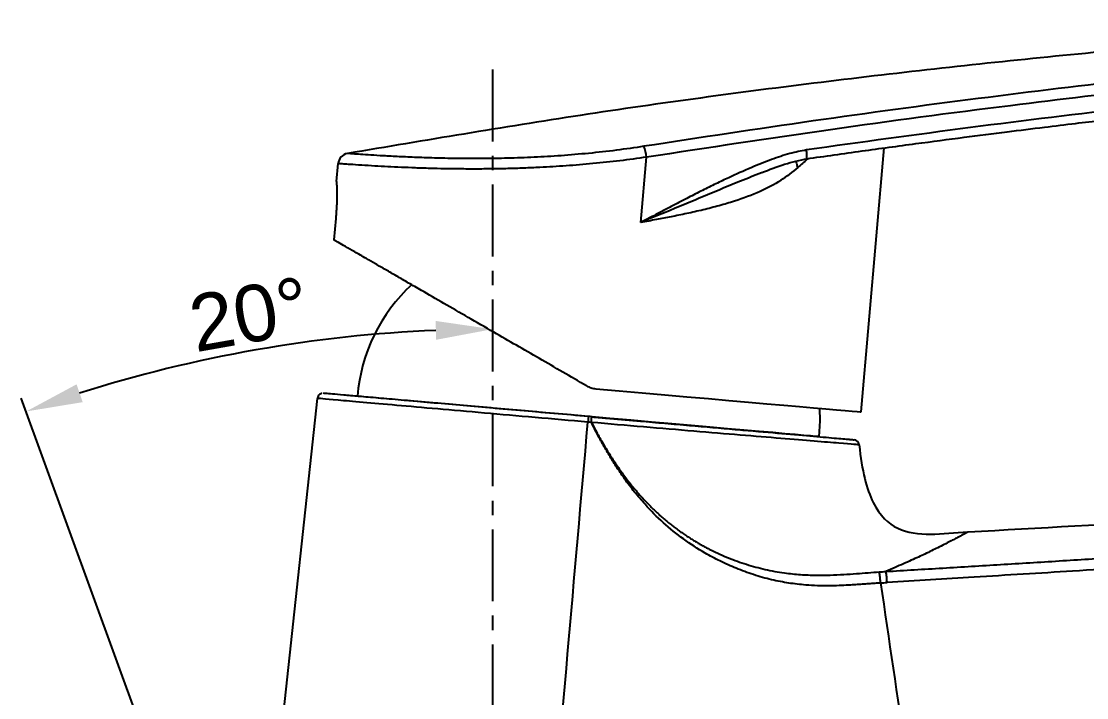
# Model space of a CAD drawing. Header units: millimetres. Extents: x 580 to 1174, y -1119 to -699.
# Drawn here: x 693.8 to 788, y -907.6 to -847.8 of the extents above; entities that cross this region are included whole.
import ezdxf

# ---------------------------------------------------------------- set-up
doc = ezdxf.new("R2010")
doc.units = ezdxf.units.MM
doc.header["$LTSCALE"] = 0.1
doc.linetypes.add('CENTERX2', pattern=[101.6, 63.5, -12.7, 12.7, -12.7])
doc.layers.get('0').update_dxf_attribs({"lineweight": 13})
doc.layers.add('CENTER', color=1, linetype='CENTERX2')
doc.layers.add('DIM', color=3, linetype='Continuous', lineweight=9)
doc.styles.get("Standard").update_dxf_attribs({"font": 'arial.ttf'})
doc.dimstyles.new('ISO-25', dxfattribs={"dimtxt": 2.5, "dimasz": 2.5, "dimexe": 1.25, "dimexo": 0.625, "dimtad": 1, "dimtxsty": 'Standard', "dimcen": 2.5, "dimadec": 0, "dimazin": 0, "dimtfac": 1, "dimtmove": 0, "dimatfit": 3, "dimfxl": 0, "dimarcsym": 0})

# ---------------------------------------------------------------- blocks, each defined once
blk = doc.blocks.new('*D65')
at = {"layer": 'Defpoints', "color": 0}
for p in [(735.48, -852.077), (721.483, -875.839), (709.387, -923.902), (719.529, -951.766), (735.48, -986.045)]:
    blk.add_point(p, dxfattribs=at)
at = {"layer": 'DIM', "color": 3, "linetype": 'ByBlock', "lineweight": -2}
blk.add_line((709.173, -923.315), (693.816, -881.12), dxfattribs=at)
blk.add_arc((735.48, -995.592), 120.568, 92.37624, 107.62376, dxfattribs=at)
at = {"layer": 'DIM', "color": 3}
for points in [[(730.464, -874.294), (730.498, -875.96), (735.48, -875.023)], [(699.245, -881.471), (698.707, -879.893), (694.243, -882.294)]]:
    blk.add_solid(points, dxfattribs=at)
at = {"layer": 'DIM', "color": 3, "insert": (713.992, -873.725), "char_height": 5, "attachment_point": 5, "rotation": 10}
blk.add_mtext('20°', dxfattribs=at)
blk = doc.blocks.new('*D70')
at = {"layer": 'Defpoints', "color": 0}
for p in [(819.961, -853.48), (899.792, -853.48), (759.369, -972.504)]:
    blk.add_point(p, dxfattribs=at)
at = {"layer": 'DIM', "color": 3, "linetype": 'ByBlock', "lineweight": -2}
for p, q in [((820.586, -853.48), (901.042, -853.48)), ((899.792, -967.504), (899.792, -858.48)), ((759.994, -972.504), (901.042, -972.504))]:
    blk.add_line(p, q, dxfattribs=at)
at = {"layer": 'DIM', "color": 3}
for points in [[(898.959, -858.48), (900.626, -858.48), (899.792, -853.48)], [(898.959, -967.504), (900.626, -967.504), (899.792, -972.504)]]:
    blk.add_solid(points, dxfattribs=at)
at = {"layer": 'DIM', "color": 3, "insert": (896.615, -912.992), "char_height": 5, "attachment_point": 5, "rotation": 90}
blk.add_mtext('119', dxfattribs=at)

msp = doc.modelspace()

# ---------------------------------------------------------------- linework, layer by layer
at = {"color": 7, "linetype": 'Continuous', "lineweight": 25}
for p, q in [((768.097, -882.34), (770.138, -859.005)), ((768.097, -882.34), (770.138, -859.005)), ((748.615, -865.587), (749.12, -859.822)), ((748.615, -865.587), (749.12, -859.822)), ((721.696, -861.969), (721.834, -860.39)), ((721.696, -861.969), (721.834, -860.39)), ((721.633, -865.226), (721.466, -867.13)), ((721.633, -865.226), (721.466, -867.13)), ((714.828, -929.347), (720.009, -881.135)), ((714.828, -929.347), (720.009, -881.135))]:
    msp.add_line(p, q, dxfattribs=at)
at = {"color": 7, "linetype": 'Continuous', "lineweight": 25, "flags": 128}
for points in [[(764.392, -884.526), (764.305, -884.518), (764.044, -884.495), (763.612, -884.458), (763.013, -884.405), (762.251, -884.339), (761.333, -884.258), (760.267, -884.165), (759.062, -884.06), (757.728, -883.943), (756.277, -883.816), (754.721, -883.68), (753.073, -883.536), (751.347, -883.385), (749.559, -883.228), (747.723, -883.067), (745.854, -882.904), (743.97, -882.739), (742.086, -882.574), (740.218, -882.411), (738.381, -882.25), (736.593, -882.094), (734.867, -881.943), (733.219, -881.799), (731.663, -881.662), (730.212, -881.535), (728.878, -881.419), (727.673, -881.313), (726.607, -881.22), (725.689, -881.14), (724.927, -881.073), (724.328, -881.021), (723.896, -880.983), (723.635, -880.96), (723.548, -880.952)], [(764.392, -884.526), (764.305, -884.518), (764.044, -884.495), (763.612, -884.458), (763.013, -884.405), (762.251, -884.339), (761.333, -884.258), (760.267, -884.165), (759.062, -884.06), (757.728, -883.943), (756.277, -883.816), (754.721, -883.68), (753.073, -883.536), (751.347, -883.385), (749.559, -883.228), (747.723, -883.067), (745.854, -882.904), (743.97, -882.739), (742.086, -882.574), (740.218, -882.411), (738.381, -882.25), (736.593, -882.094), (734.867, -881.943), (733.219, -881.799), (731.663, -881.662), (730.212, -881.535), (728.878, -881.419), (727.673, -881.313), (726.607, -881.22), (725.689, -881.14), (724.927, -881.073), (724.328, -881.021), (723.896, -880.983), (723.635, -880.96), (723.548, -880.952)], [(744.63, -880.287), (746.687, -880.467), (748.726, -880.646), (750.731, -880.821), (752.687, -880.992), (754.58, -881.158), (756.396, -881.317), (758.122, -881.468), (759.743, -881.61), (761.249, -881.741), (762.629, -881.862), (763.871, -881.971), (764.967, -882.067), (765.908, -882.149), (766.688, -882.217), (767.301, -882.271), (767.742, -882.309), (768.008, -882.333), (768.097, -882.34)], [(744.63, -880.287), (746.687, -880.467), (748.726, -880.646), (750.731, -880.821), (752.687, -880.992), (754.58, -881.158), (756.396, -881.317), (758.122, -881.468), (759.743, -881.61), (761.249, -881.741), (762.629, -881.862), (763.871, -881.971), (764.967, -882.067), (765.908, -882.149), (766.688, -882.217), (767.301, -882.271), (767.742, -882.309), (768.008, -882.333), (768.097, -882.34)], [(764.392, -884.526), (764.462, -883.119), (764.424, -882.019)], [(764.392, -884.526), (764.462, -883.119), (764.424, -882.019)]]:
    msp.add_lwpolyline(points, dxfattribs=at)
at = {"color": 7, "linetype": 'Continuous', "lineweight": 25}
for centre, radius, start, end in [((745.479, -860.224), 3.663, 6.30696, 21.82551), ((745.479, -860.224), 3.663, 6.30696, 21.82551), ((722.83, -860.477), 1, 99.99789, 174.99997), ((722.83, -860.477), 1, 99.99789, 174.99997), ((738.502, -882.122), 15, 132.47986, 175.52754), ((738.502, -882.122), 15, 132.47986, 175.52754), ((767.42, -885.293), 0.5, 5.85335, 84.99993), ((767.42, -885.293), 0.5, 5.85335, 84.99993)]:
    msp.add_arc(centre, radius, start, end, dxfattribs=at)
for points, knots in [([(828.203, -847.815), (821.255, -848.183), (807.149, -848.93), (785.929, -850.754), (764.551, -853.121), (743.445, -855.982), (729.517, -858.34), (722.658, -859.5)], [0, 0, 0, 0, 0.1963992, 0.3987993, 0.6011995, 0.8035996, 1, 1, 1, 1]), ([(828.203, -847.815), (821.255, -848.183), (807.149, -848.93), (785.929, -850.754), (764.551, -853.121), (743.445, -855.982), (729.517, -858.34), (722.658, -859.5)], [0, 0, 0, 0, 0.1963992, 0.3987993, 0.6011995, 0.8035996, 1, 1, 1, 1]), ([(819.77, -850.254), (815.311, -850.646), (806.251, -851.442), (792.472, -852.917), (778.289, -854.632), (763.707, -856.596), (753.869, -858.1), (748.879, -858.862)], [0, 0, 0, 0, 0.188046, 0.382069, 0.582068, 0.788045, 1, 1, 1, 1]), ([(819.77, -850.254), (815.311, -850.646), (806.251, -851.442), (792.472, -852.917), (778.289, -854.632), (763.707, -856.596), (753.869, -858.1), (748.879, -858.862)], [0, 0, 0, 0, 0.188046, 0.382069, 0.582068, 0.788045, 1, 1, 1, 1]), ([(819.942, -851.224), (815.749, -851.59), (807.254, -852.331), (794.372, -853.691), (780.379, -855.351), (765.252, -857.359), (754.543, -858.994), (749.12, -859.822)], [0, 0, 0, 0, 0.176989, 0.35852, 0.54461, 0.769401, 1, 1, 1, 1]), ([(819.942, -851.224), (815.749, -851.59), (807.254, -852.331), (794.372, -853.691), (780.379, -855.351), (765.252, -857.359), (754.543, -858.994), (749.12, -859.822)], [0, 0, 0, 0, 0.176989, 0.35852, 0.54461, 0.769401, 1, 1, 1, 1]), ([(819.562, -852.729), (815.024, -853.131), (805.857, -853.945), (791.925, -855.453), (777.689, -857.172), (768.09, -858.508), (763.254, -859.181)], [0, 0, 0, 0, 0.241129, 0.487107, 0.741621, 1, 1, 1, 1]), ([(819.562, -852.729), (815.024, -853.131), (805.857, -853.945), (791.925, -855.453), (777.689, -857.172), (768.09, -858.508), (763.254, -859.181)], [0, 0, 0, 0, 0.241129, 0.487107, 0.741621, 1, 1, 1, 1]), ([(763.263, -859.964), (764.9, -859.732), (768.123, -859.274), (772.774, -858.643), (777.049, -858.08), (780.837, -857.597), (784.121, -857.19), (786.923, -856.851), (789.364, -856.562), (791.592, -856.304), (794.55, -855.967), (798.239, -855.561), (801.598, -855.207), (803.912, -854.97), (805.321, -854.827), (807.016, -854.659), (809.285, -854.438), (812.206, -854.162), (815.744, -853.84), (818.243, -853.627), (819.525, -853.517)], [0, 0, 0, 0, 0.087567, 0.172419, 0.248552, 0.315967, 0.374665, 0.423828, 0.465494, 0.504831, 0.54265, 0.623179, 0.701409, 0.721598, 0.746381, 0.776446, 0.811793, 0.867138, 0.931874, 1, 1, 1, 1]), ([(763.263, -859.964), (764.9, -859.732), (768.123, -859.274), (772.774, -858.643), (777.049, -858.08), (780.837, -857.597), (784.121, -857.19), (786.923, -856.851), (789.364, -856.562), (791.592, -856.304), (794.55, -855.967), (798.239, -855.561), (801.598, -855.207), (803.912, -854.97), (805.321, -854.827), (807.016, -854.659), (809.285, -854.438), (812.206, -854.162), (815.744, -853.84), (818.243, -853.627), (819.525, -853.517)], [0, 0, 0, 0, 0.087567, 0.172419, 0.248552, 0.315967, 0.374665, 0.423828, 0.465494, 0.504831, 0.54265, 0.623179, 0.701409, 0.721598, 0.746381, 0.776446, 0.811793, 0.867138, 0.931874, 1, 1, 1, 1]), ([(748.879, -858.862), (748.069, -858.982), (746.448, -859.222), (743.99, -859.493), (741.549, -859.7), (739.149, -859.84), (736.821, -859.923), (734.594, -859.955), (732.495, -859.947), (730.547, -859.908), (728.773, -859.849), (727.194, -859.779), (725.827, -859.705), (724.687, -859.635), (723.786, -859.575), (723.14, -859.529), (722.732, -859.498), (722.682, -859.494), (722.656, -859.492)], [0, 0, 0, 0, 0.062294, 0.124596, 0.186917, 0.249266, 0.31165, 0.374072, 0.436534, 0.499034, 0.56157, 0.624136, 0.686726, 0.749341, 0.811979, 0.874634, 0.937312, 1, 1, 1, 1]), ([(748.879, -858.862), (748.069, -858.982), (746.448, -859.222), (743.99, -859.493), (741.549, -859.7), (739.149, -859.84), (736.821, -859.923), (734.594, -859.955), (732.495, -859.947), (730.547, -859.908), (728.773, -859.849), (727.194, -859.779), (725.827, -859.705), (724.687, -859.635), (723.786, -859.575), (723.14, -859.529), (722.732, -859.498), (722.682, -859.494), (722.656, -859.492)], [0, 0, 0, 0, 0.062294, 0.124596, 0.186917, 0.249266, 0.31165, 0.374072, 0.436534, 0.499034, 0.56157, 0.624136, 0.686726, 0.749341, 0.811979, 0.874634, 0.937312, 1, 1, 1, 1]), ([(763.254, -859.181), (762.765, -859.278), (761.717, -859.486), (760.096, -860.052), (758.291, -860.77), (756.659, -861.502), (755.224, -862.183), (754.042, -862.765), (752.783, -863.404), (751.472, -864.085), (750.069, -864.824), (749.116, -865.324), (748.615, -865.587)], [0, 0, 0, 0, 0.093313, 0.200048, 0.32065, 0.456965, 0.534706, 0.617924, 0.703371, 0.798808, 0.894158, 1, 1, 1, 1]), ([(763.254, -859.181), (762.765, -859.278), (761.717, -859.486), (760.096, -860.052), (758.291, -860.77), (756.659, -861.502), (755.224, -862.183), (754.042, -862.765), (752.783, -863.404), (751.472, -864.085), (750.069, -864.824), (749.116, -865.324), (748.615, -865.587)], [0, 0, 0, 0, 0.093313, 0.200048, 0.32065, 0.456965, 0.534706, 0.617924, 0.703371, 0.798808, 0.894158, 1, 1, 1, 1]), ([(763.262, -859.955), (763.266, -859.957), (763.282, -859.962), (763.297, -859.895), (763.304, -859.761), (763.297, -859.577), (763.28, -859.379), (763.262, -859.244), (763.254, -859.181)], [0, 0, 0, 0, 0.076914, 0.277259, 0.477592, 0.668841, 0.844166, 1, 1, 1, 1]), ([(763.262, -859.955), (763.266, -859.957), (763.282, -859.962), (763.297, -859.895), (763.304, -859.761), (763.297, -859.577), (763.28, -859.379), (763.262, -859.244), (763.254, -859.181)], [0, 0, 0, 0, 0.076914, 0.277259, 0.477592, 0.668841, 0.844166, 1, 1, 1, 1]), ([(749.12, -859.822), (748.332, -859.931), (746.759, -860.15), (744.375, -860.401), (742.005, -860.599), (739.967, -860.721), (738.25, -860.794), (736.828, -860.836), (735.403, -860.861), (733.986, -860.87), (732.585, -860.865), (731.232, -860.846), (729.919, -860.814), (728.641, -860.772), (727.385, -860.722), (726.177, -860.664), (724.988, -860.6), (723.833, -860.529), (722.926, -860.468), (722.3, -860.424), (721.911, -860.396), (721.86, -860.392), (721.834, -860.39)], [0, 0, 0, 0, 0.058366, 0.116644, 0.17487, 0.23308, 0.26896, 0.305852, 0.343761, 0.382694, 0.422658, 0.463659, 0.503875, 0.546757, 0.592307, 0.640527, 0.69142, 0.75312, 0.825104, 0.878829, 0.937128, 1, 1, 1, 1]), ([(749.12, -859.822), (748.332, -859.931), (746.759, -860.15), (744.375, -860.401), (742.005, -860.599), (739.967, -860.721), (738.25, -860.794), (736.828, -860.836), (735.403, -860.861), (733.986, -860.87), (732.585, -860.865), (731.232, -860.846), (729.919, -860.814), (728.641, -860.772), (727.385, -860.722), (726.177, -860.664), (724.988, -860.6), (723.833, -860.529), (722.926, -860.468), (722.3, -860.424), (721.911, -860.396), (721.86, -860.392), (721.834, -860.39)], [0, 0, 0, 0, 0.058366, 0.116644, 0.17487, 0.23308, 0.26896, 0.305852, 0.343761, 0.382694, 0.422658, 0.463659, 0.503875, 0.546757, 0.592307, 0.640527, 0.69142, 0.75312, 0.825104, 0.878829, 0.937128, 1, 1, 1, 1]), ([(759.295, -861.184), (759.965, -860.917), (761.282, -860.392), (762.668, -860.097), (763.35, -859.952)], [0, 0, 0, 0, 0.507942, 1, 1, 1, 1]), ([(759.295, -861.184), (759.965, -860.917), (761.282, -860.392), (762.668, -860.097), (763.35, -859.952)], [0, 0, 0, 0, 0.507942, 1, 1, 1, 1]), ([(762.348, -860.194), (762.353, -860.25), (762.367, -860.42), (762.44, -860.609), (762.489, -860.736)], [0, 0, 0, 0, 0.328086, 1, 1, 1, 1]), ([(762.348, -860.194), (762.353, -860.25), (762.367, -860.42), (762.44, -860.609), (762.489, -860.736)], [0, 0, 0, 0, 0.328086, 1, 1, 1, 1]), ([(763.425, -859.942), (763.384, -859.974), (763.075, -860.214), (762.761, -860.494), (762.489, -860.736)], [0, 0, 0, 0, 0.133275, 1, 1, 1, 1]), ([(763.425, -859.942), (763.384, -859.974), (763.075, -860.214), (762.761, -860.494), (762.489, -860.736)], [0, 0, 0, 0, 0.133275, 1, 1, 1, 1]), ([(762.489, -860.736), (762.005, -861.129), (760.989, -861.951), (759.108, -862.919), (757.252, -863.617), (755.534, -864.121), (754.126, -864.48), (752.697, -864.802), (751.318, -865.086), (749.967, -865.346), (749.072, -865.505), (748.615, -865.587)], [0, 0, 0, 0, 0.136495, 0.28615, 0.45582, 0.5493, 0.646883, 0.742118, 0.831711, 0.913988, 1, 1, 1, 1]), ([(762.489, -860.736), (762.005, -861.129), (760.989, -861.951), (759.108, -862.919), (757.252, -863.617), (755.534, -864.121), (754.126, -864.48), (752.697, -864.802), (751.318, -865.086), (749.967, -865.346), (749.072, -865.505), (748.615, -865.587)], [0, 0, 0, 0, 0.136495, 0.28615, 0.45582, 0.5493, 0.646883, 0.742118, 0.831711, 0.913988, 1, 1, 1, 1]), ([(759.289, -861.193), (758.664, -861.443), (757.073, -862.081), (754.505, -863.148), (751.576, -864.371), (749.603, -865.181), (748.615, -865.587)], [0, 0, 0, 0, 0.176911, 0.450575, 0.725056, 1, 1, 1, 1]), ([(759.289, -861.193), (758.664, -861.443), (757.073, -862.081), (754.505, -863.148), (751.576, -864.371), (749.603, -865.181), (748.615, -865.587)], [0, 0, 0, 0, 0.176911, 0.450575, 0.725056, 1, 1, 1, 1]), ([(721.696, -861.969), (721.698, -862.018), (721.703, -862.116), (721.727, -862.872), (721.723, -863.95), (721.663, -864.801), (721.633, -865.226)], [0, 0, 0, 0, 0.248857, 0.499951, 0.750437, 1, 1, 1, 1]), ([(721.696, -861.969), (721.698, -862.018), (721.703, -862.116), (721.727, -862.872), (721.723, -863.95), (721.663, -864.801), (721.633, -865.226)], [0, 0, 0, 0, 0.248857, 0.499951, 0.750437, 1, 1, 1, 1]), ([(743.804, -880.027), (743.102, -879.622), (741.704, -878.815), (739.63, -877.617), (737.593, -876.441), (735.479, -875.221), (733.323, -873.976), (731.174, -872.735), (729.435, -871.731), (728.061, -870.938), (727.006, -870.329), (726.032, -869.766), (725.137, -869.25), (724.203, -868.711), (723.284, -868.18), (722.46, -867.704), (721.829, -867.34), (721.587, -867.2), (721.466, -867.13)], [0, 0, 0, 0, 0.067661, 0.134687, 0.201552, 0.268731, 0.348169, 0.426597, 0.504885, 0.552262, 0.598987, 0.645272, 0.691335, 0.737396, 0.804126, 0.869655, 0.934701, 1, 1, 1, 1]), ([(743.804, -880.027), (743.102, -879.622), (741.704, -878.815), (739.63, -877.617), (737.593, -876.441), (735.479, -875.221), (733.323, -873.976), (731.174, -872.735), (729.435, -871.731), (728.061, -870.938), (727.006, -870.329), (726.032, -869.766), (725.137, -869.25), (724.203, -868.711), (723.284, -868.18), (722.46, -867.704), (721.829, -867.34), (721.587, -867.2), (721.466, -867.13)], [0, 0, 0, 0, 0.067661, 0.134687, 0.201552, 0.268731, 0.348169, 0.426597, 0.504885, 0.552262, 0.598987, 0.645272, 0.691335, 0.737396, 0.804126, 0.869655, 0.934701, 1, 1, 1, 1]), ([(743.804, -880.027), (743.934, -880.093), (744.195, -880.225), (744.485, -880.267), (744.63, -880.287)], [0, 0, 0, 0, 0.50004, 1, 1, 1, 1]), ([(743.804, -880.027), (743.934, -880.093), (744.195, -880.225), (744.485, -880.267), (744.63, -880.287)], [0, 0, 0, 0, 0.50004, 1, 1, 1, 1]), ([(720.38, -880.707), (720.354, -880.714), (720.285, -880.733), (720.172, -880.806), (720.068, -880.932), (720.01, -881.055), (720.014, -881.125), (720.014, -881.135)], [0, 0, 0, 0, 0.1325153, 0.3591237, 0.6522941, 0.9499031, 1, 1, 1, 1]), ([(720.38, -880.707), (720.354, -880.714), (720.285, -880.733), (720.172, -880.806), (720.068, -880.932), (720.01, -881.055), (720.014, -881.125), (720.014, -881.135)], [0, 0, 0, 0, 0.1325153, 0.3591237, 0.6522941, 0.9499031, 1, 1, 1, 1]), ([(743.969, -882.739), (742.947, -882.65), (740.904, -882.471), (737.891, -882.207), (734.982, -881.953), (732.227, -881.712), (729.672, -881.488), (727.362, -881.286), (725.337, -881.109), (723.629, -880.96), (722.273, -880.841), (721.275, -880.754), (720.715, -880.705), (720.483, -880.684), (720.55, -880.69), (720.551, -880.69)], [0, 0, 0, 0, 0.083309, 0.166618, 0.249927, 0.333236, 0.416545, 0.499854, 0.583163, 0.666472, 0.749781, 0.83309, 0.916399, 0.999708, 1, 1, 1, 1]), ([(743.969, -882.739), (742.947, -882.65), (740.904, -882.471), (737.891, -882.207), (734.982, -881.953), (732.227, -881.712), (729.672, -881.488), (727.362, -881.286), (725.337, -881.109), (723.629, -880.96), (722.273, -880.841), (721.275, -880.754), (720.715, -880.705), (720.483, -880.684), (720.55, -880.69), (720.551, -880.69)], [0, 0, 0, 0, 0.083309, 0.166618, 0.249927, 0.333236, 0.416545, 0.499854, 0.583163, 0.666472, 0.749781, 0.83309, 0.916399, 0.999708, 1, 1, 1, 1]), ([(743.927, -883.235), (740.796, -882.961), (737.666, -882.687), (731.883, -882.181), (729.228, -881.948), (724.802, -881.56), (723.028, -881.404), (720.632, -881.192), (720.01, -881.137), (720.009, -881.135)], [0, 0, 0, 0, 0.25, 0.25, 0.5, 0.5, 0.75, 0.75, 1, 1, 1, 1]), ([(743.927, -883.235), (740.796, -882.961), (737.666, -882.687), (731.883, -882.181), (729.228, -881.948), (724.802, -881.56), (723.028, -881.404), (720.632, -881.192), (720.01, -881.137), (720.009, -881.135)], [0, 0, 0, 0, 0.25, 0.25, 0.5, 0.5, 0.75, 0.75, 1, 1, 1, 1]), ([(743.97, -882.739), (743.97, -882.739), (743.965, -882.792), (743.949, -882.976), (743.938, -883.105), (743.927, -883.235)], [0, 0, 0, 0, 0.5, 0.5, 1, 1, 1, 1]), ([(743.97, -882.739), (743.97, -882.739), (743.965, -882.792), (743.949, -882.976), (743.938, -883.105), (743.927, -883.235)], [0, 0, 0, 0, 0.5, 0.5, 1, 1, 1, 1]), ([(744.265, -882.765), (744.242, -882.763), (744.193, -882.759), (744.125, -882.753), (744.05, -882.746), (744, -882.742), (743.969, -882.739)], [0, 0, 0, 0, 0.238003, 0.49348, 0.689027, 1, 1, 1, 1]), ([(744.265, -882.765), (744.242, -882.763), (744.193, -882.759), (744.125, -882.753), (744.05, -882.746), (744, -882.742), (743.969, -882.739)], [0, 0, 0, 0, 0.238003, 0.49348, 0.689027, 1, 1, 1, 1]), ([(744.229, -883.26), (744.24, -883.131), (744.25, -883.003), (744.263, -882.82), (744.267, -882.767), (744.265, -882.765)], [0, 0, 0, 0, 0.5, 0.5, 1, 1, 1, 1]), ([(744.229, -883.26), (744.24, -883.131), (744.25, -883.003), (744.263, -882.82), (744.267, -882.767), (744.265, -882.765)], [0, 0, 0, 0, 0.5, 0.5, 1, 1, 1, 1]), ([(744.266, -882.765), (744.418, -882.778), (744.724, -882.805), (745.181, -882.845), (745.637, -882.885), (746.092, -882.925), (746.547, -882.965), (747, -883.004), (747.453, -883.044), (747.904, -883.083), (748.355, -883.123), (749.402, -883.214), (751.027, -883.357), (753.176, -883.545), (755.239, -883.725), (757.844, -883.953), (760.792, -884.211), (763.208, -884.422), (764.767, -884.559), (765.739, -884.644), (766.505, -884.711), (766.947, -884.749), (767.186, -884.77), (767.311, -884.781), (767.399, -884.789), (767.454, -884.794), (767.46, -884.794), (767.464, -884.795)], [0, 0, 0, 0, 0.012535, 0.025051, 0.037552, 0.050045, 0.062533, 0.075022, 0.087515, 0.100018, 0.112536, 0.125074, 0.187579, 0.2501, 0.312606, 0.375126, 0.500003, 0.62488, 0.687385, 0.749906, 0.812411, 0.874932, 0.899981, 0.924975, 0.94995, 0.974946, 1, 1, 1, 1]), ([(744.266, -882.765), (744.418, -882.778), (744.724, -882.805), (745.181, -882.845), (745.637, -882.885), (746.092, -882.925), (746.547, -882.965), (747, -883.004), (747.453, -883.044), (747.904, -883.083), (748.355, -883.123), (749.402, -883.214), (751.027, -883.357), (753.176, -883.545), (755.239, -883.725), (757.844, -883.953), (760.792, -884.211), (763.208, -884.422), (764.767, -884.559), (765.739, -884.644), (766.505, -884.711), (766.947, -884.749), (767.186, -884.77), (767.311, -884.781), (767.399, -884.789), (767.454, -884.794), (767.46, -884.794), (767.464, -884.795)], [0, 0, 0, 0, 0.012535, 0.025051, 0.037552, 0.050045, 0.062533, 0.075022, 0.087515, 0.100018, 0.112536, 0.125074, 0.187579, 0.2501, 0.312606, 0.375126, 0.500003, 0.62488, 0.687385, 0.749906, 0.812411, 0.874932, 0.899981, 0.924975, 0.94995, 0.974946, 1, 1, 1, 1]), ([(767.917, -885.242), (767.917, -885.243), (767.299, -885.194), (764.926, -885.001), (763.17, -884.858), (758.788, -884.497), (756.161, -884.279), (751.865, -883.917), (750.374, -883.79), (747.332, -883.529), (745.781, -883.395), (744.229, -883.26)], [0, 0, 0, 0, 0.25, 0.25, 0.5, 0.5, 0.75, 0.75, 0.875, 0.875, 1, 1, 1, 1]), ([(769.807, -897.452), (769.635, -897.463), (769.282, -897.484), (768.741, -897.525), (768.176, -897.567), (767.589, -897.609), (766.623, -897.668), (765.154, -897.731), (763.635, -897.681), (762.44, -897.564), (761.693, -897.459), (760.933, -897.331), (760.158, -897.168), (759.366, -896.96), (758.316, -896.642), (757.051, -896.177), (755.624, -895.534), (754.053, -894.698), (752.36, -893.591), (750.577, -892.149), (749.155, -890.731), (748.035, -889.41), (747.236, -888.352), (746.545, -887.344), (745.946, -886.399), (745.36, -885.4), (744.782, -884.351), (744.416, -883.627), (744.229, -883.26)], [0, 0, 0, 0, 0.016404, 0.033598, 0.051545, 0.070212, 0.089573, 0.143527, 0.20993, 0.233792, 0.257687, 0.281676, 0.307067, 0.332987, 0.359484, 0.411382, 0.461006, 0.508147, 0.580302, 0.652704, 0.725452, 0.770514, 0.816965, 0.851082, 0.886452, 0.923069, 0.960923, 1, 1, 1, 1]), ([(744.229, -883.26), (744.328, -883.447), (744.522, -883.818), (744.823, -884.365), (745.126, -884.899), (745.434, -885.419), (745.745, -885.926), (746.059, -886.42), (746.377, -886.901), (746.698, -887.367), (747.023, -887.819), (747.35, -888.257), (747.68, -888.681), (748.012, -889.09), (748.347, -889.485), (748.684, -889.865), (749.023, -890.23), (749.362, -890.582), (749.703, -890.918), (750.043, -891.241), (750.383, -891.549), (750.722, -891.844), (751.061, -892.125), (751.397, -892.392), (751.731, -892.646), (752.063, -892.888), (752.391, -893.117), (752.716, -893.334), (753.036, -893.54), (753.352, -893.735), (753.663, -893.919), (753.968, -894.093), (754.268, -894.257), (754.562, -894.411), (755.249, -894.758), (756.363, -895.258), (757.949, -895.827), (759.602, -896.274), (761.204, -896.566), (762.705, -896.721), (764.058, -896.772), (765.332, -896.756), (766.528, -896.699), (767.648, -896.622), (768.695, -896.542), (769.37, -896.497), (769.695, -896.475)], [0, 0, 0, 0, 0.020378, 0.040448, 0.060209, 0.079661, 0.098805, 0.117642, 0.13617, 0.154388, 0.172293, 0.189884, 0.207163, 0.224131, 0.240788, 0.257137, 0.273176, 0.288902, 0.304315, 0.319413, 0.334197, 0.348666, 0.362821, 0.376663, 0.390193, 0.40341, 0.416314, 0.428906, 0.441185, 0.45315, 0.464803, 0.476142, 0.487168, 0.49788, 0.508279, 0.561719, 0.616157, 0.671586, 0.727947, 0.774544, 0.818409, 0.859682, 0.898418, 0.934652, 0.968479, 1, 1, 1, 1]), ([(767.917, -885.242), (767.917, -885.243), (767.299, -885.194), (764.926, -885.001), (763.17, -884.858), (758.788, -884.497), (756.161, -884.279), (751.865, -883.917), (750.374, -883.79), (747.332, -883.529), (745.781, -883.395), (744.229, -883.26)], [0, 0, 0, 0, 0.25, 0.25, 0.5, 0.5, 0.75, 0.75, 0.875, 0.875, 1, 1, 1, 1]), ([(769.807, -897.452), (769.635, -897.463), (769.282, -897.484), (768.741, -897.525), (768.176, -897.567), (767.589, -897.609), (766.623, -897.668), (765.154, -897.731), (763.635, -897.681), (762.44, -897.564), (761.693, -897.459), (760.933, -897.331), (760.158, -897.168), (759.366, -896.96), (758.316, -896.642), (757.051, -896.177), (755.624, -895.534), (754.053, -894.698), (752.36, -893.591), (750.577, -892.149), (749.155, -890.731), (748.035, -889.41), (747.236, -888.352), (746.545, -887.344), (745.946, -886.399), (745.36, -885.4), (744.782, -884.351), (744.416, -883.627), (744.229, -883.26)], [0, 0, 0, 0, 0.016404, 0.033598, 0.051545, 0.070212, 0.089573, 0.143527, 0.20993, 0.233792, 0.257687, 0.281676, 0.307067, 0.332987, 0.359484, 0.411382, 0.461006, 0.508147, 0.580302, 0.652704, 0.725452, 0.770514, 0.816965, 0.851082, 0.886452, 0.923069, 0.960923, 1, 1, 1, 1]), ([(744.229, -883.26), (744.328, -883.447), (744.522, -883.818), (744.823, -884.365), (745.126, -884.899), (745.434, -885.419), (745.745, -885.926), (746.059, -886.42), (746.377, -886.901), (746.698, -887.367), (747.023, -887.819), (747.35, -888.257), (747.68, -888.681), (748.012, -889.09), (748.347, -889.485), (748.684, -889.865), (749.023, -890.23), (749.362, -890.582), (749.703, -890.918), (750.043, -891.241), (750.383, -891.549), (750.722, -891.844), (751.061, -892.125), (751.397, -892.392), (751.731, -892.646), (752.063, -892.888), (752.391, -893.117), (752.716, -893.334), (753.036, -893.54), (753.352, -893.735), (753.663, -893.919), (753.968, -894.093), (754.268, -894.257), (754.562, -894.411), (755.249, -894.758), (756.363, -895.258), (757.949, -895.827), (759.602, -896.274), (761.204, -896.566), (762.705, -896.721), (764.058, -896.772), (765.332, -896.756), (766.528, -896.699), (767.648, -896.622), (768.695, -896.542), (769.37, -896.497), (769.695, -896.475)], [0, 0, 0, 0, 0.020378, 0.040448, 0.060209, 0.079661, 0.098805, 0.117642, 0.13617, 0.154388, 0.172293, 0.189884, 0.207163, 0.224131, 0.240788, 0.257137, 0.273176, 0.288902, 0.304315, 0.319413, 0.334197, 0.348666, 0.362821, 0.376663, 0.390193, 0.40341, 0.416314, 0.428906, 0.441185, 0.45315, 0.464803, 0.476142, 0.487168, 0.49788, 0.508279, 0.561719, 0.616157, 0.671586, 0.727947, 0.774544, 0.818409, 0.859682, 0.898418, 0.934652, 0.968479, 1, 1, 1, 1]), ([(767.917, -885.242), (768.032, -886.386), (768.197, -887.368), (768.614, -889.053), (768.867, -889.757), (769.743, -891.513), (770.484, -892.214), (773.054, -893.433), (775.23, -893.069), (777.544, -892.938)], [0, 0, 0, 0, 0.125, 0.125, 0.25, 0.25, 0.5, 0.5, 1, 1, 1, 1]), ([(767.917, -885.242), (768.032, -886.386), (768.197, -887.368), (768.614, -889.053), (768.867, -889.757), (769.743, -891.513), (770.484, -892.214), (773.054, -893.433), (775.23, -893.069), (777.544, -892.938)], [0, 0, 0, 0, 0.125, 0.125, 0.25, 0.25, 0.5, 0.5, 1, 1, 1, 1]), ([(770.283, -896.438), (771.957, -896.335), (775.338, -896.126), (780.445, -895.814), (785.614, -895.498), (790.827, -895.178), (796.041, -894.856), (801.06, -894.541), (805.644, -894.249), (809.626, -893.992), (813.03, -893.772), (815.942, -893.584), (818.427, -893.424), (820.544, -893.29), (823.843, -893.082), (828, -892.826), (832.818, -892.545), (836.739, -892.328), (840.061, -892.153), (842.914, -892.009), (845.261, -891.897), (847.058, -891.812), (848.574, -891.737), (850.057, -891.662), (851.75, -891.568), (853.343, -891.465), (855.46, -891.306), (857.761, -891.083), (860.13, -890.767), (861.86, -890.467), (863.063, -890.217), (863.843, -890.054), (864.333, -889.948), (864.654, -889.879), (864.886, -889.83), (865.033, -889.795), (865.127, -889.775), (865.171, -889.764), (865.203, -889.757), (865.209, -889.752), (865.216, -889.752), (865.219, -889.752)], [0, 0, 0, 0, 0.048273, 0.097449, 0.147237, 0.197297, 0.247742, 0.29758, 0.342007, 0.379908, 0.412393, 0.440158, 0.463853, 0.484052, 0.501201, 0.558955, 0.603896, 0.640106, 0.672033, 0.699764, 0.722531, 0.739836, 0.751763, 0.766496, 0.782946, 0.801267, 0.813783, 0.847377, 0.875341, 0.900664, 0.921376, 0.93741, 0.949687, 0.960137, 0.968684, 0.977447, 0.98435, 0.988641, 0.992179, 0.996744, 1, 1, 1, 1]), ([(770.283, -896.438), (771.957, -896.335), (775.338, -896.126), (780.445, -895.814), (785.614, -895.498), (790.827, -895.178), (796.041, -894.856), (801.06, -894.541), (805.644, -894.249), (809.626, -893.992), (813.03, -893.772), (815.942, -893.584), (818.427, -893.424), (820.544, -893.29), (823.843, -893.082), (828, -892.826), (832.818, -892.545), (836.739, -892.328), (840.061, -892.153), (842.914, -892.009), (845.261, -891.897), (847.058, -891.812), (848.574, -891.737), (850.057, -891.662), (851.75, -891.568), (853.343, -891.465), (855.46, -891.306), (857.761, -891.083), (860.13, -890.767), (861.86, -890.467), (863.063, -890.217), (863.843, -890.054), (864.333, -889.948), (864.654, -889.879), (864.886, -889.83), (865.033, -889.795), (865.127, -889.775), (865.171, -889.764), (865.203, -889.757), (865.209, -889.752), (865.216, -889.752), (865.219, -889.752)], [0, 0, 0, 0, 0.048273, 0.097449, 0.147237, 0.197297, 0.247742, 0.29758, 0.342007, 0.379908, 0.412393, 0.440158, 0.463853, 0.484052, 0.501201, 0.558955, 0.603896, 0.640106, 0.672033, 0.699764, 0.722531, 0.739836, 0.751763, 0.766496, 0.782946, 0.801267, 0.813783, 0.847377, 0.875341, 0.900664, 0.921376, 0.93741, 0.949687, 0.960137, 0.968684, 0.977447, 0.98435, 0.988641, 0.992179, 0.996744, 1, 1, 1, 1]), ([(865.95, -891.192), (865.95, -891.192), (865.948, -891.193), (865.934, -891.195), (865.909, -891.2), (865.871, -891.206), (865.819, -891.216), (865.753, -891.228), (865.669, -891.243), (865.568, -891.261), (865.315, -891.307), (864.841, -891.394), (864.117, -891.528), (863.465, -891.645), (862.899, -891.743), (862.271, -891.844), (861.362, -891.976), (860.092, -892.135), (858.472, -892.295), (856.65, -892.432), (855.016, -892.523), (853.555, -892.59), (852.434, -892.636), (851.222, -892.682), (849.86, -892.735), (848.291, -892.797), (846.585, -892.866), (844.644, -892.95), (841.969, -893.073), (838.97, -893.22), (835.448, -893.401), (831.768, -893.602), (827.244, -893.863), (821.442, -894.218), (814.73, -894.647), (806.217, -895.199), (796.954, -895.784), (787.195, -896.383), (778.418, -896.92), (772.95, -897.255), (770.387, -897.412)], [0, 0, 0, 0, 0.003342, 0.006916, 0.010716, 0.014732, 0.018954, 0.02337, 0.027968, 0.032742, 0.037689, 0.05926, 0.076961, 0.086766, 0.096607, 0.106281, 0.116679, 0.136658, 0.156833, 0.174722, 0.197046, 0.207408, 0.218466, 0.230055, 0.242707, 0.257792, 0.275151, 0.291612, 0.313342, 0.351646, 0.37732, 0.413928, 0.456697, 0.506413, 0.579525, 0.648279, 0.749445, 0.843937, 0.92685, 1, 1, 1, 1]), ([(865.95, -891.192), (865.95, -891.192), (865.948, -891.193), (865.934, -891.195), (865.909, -891.2), (865.871, -891.206), (865.819, -891.216), (865.753, -891.228), (865.669, -891.243), (865.568, -891.261), (865.315, -891.307), (864.841, -891.394), (864.117, -891.528), (863.465, -891.645), (862.899, -891.743), (862.271, -891.844), (861.362, -891.976), (860.092, -892.135), (858.472, -892.295), (856.65, -892.432), (855.016, -892.523), (853.555, -892.59), (852.434, -892.636), (851.222, -892.682), (849.86, -892.735), (848.291, -892.797), (846.585, -892.866), (844.644, -892.95), (841.969, -893.073), (838.97, -893.22), (835.448, -893.401), (831.768, -893.602), (827.244, -893.863), (821.442, -894.218), (814.73, -894.647), (806.217, -895.199), (796.954, -895.784), (787.195, -896.383), (778.418, -896.92), (772.95, -897.255), (770.387, -897.412)], [0, 0, 0, 0, 0.003342, 0.006916, 0.010716, 0.014732, 0.018954, 0.02337, 0.027968, 0.032742, 0.037689, 0.05926, 0.076961, 0.086766, 0.096607, 0.106281, 0.116679, 0.136658, 0.156833, 0.174722, 0.197046, 0.207408, 0.218466, 0.230055, 0.242707, 0.257792, 0.275151, 0.291612, 0.313342, 0.351646, 0.37732, 0.413928, 0.456697, 0.506413, 0.579525, 0.648279, 0.749445, 0.843937, 0.92685, 1, 1, 1, 1]), ([(777.544, -892.938), (777.545, -892.938), (777.547, -892.939), (777.539, -892.945), (777.524, -892.954), (777.502, -892.966), (777.477, -892.98), (777.448, -892.995), (777.417, -893.012), (777.385, -893.029), (777.353, -893.046), (777.321, -893.063), (777.291, -893.079), (777.263, -893.094), (777.237, -893.107), (777.215, -893.119), (777.123, -893.168), (776.963, -893.254), (776.677, -893.406), (776.357, -893.575), (775.791, -893.868), (774.96, -894.292), (773.977, -894.777), (773.159, -895.16), (772.527, -895.448), (771.835, -895.758), (771.087, -896.088), (770.554, -896.32), (770.283, -896.438)], [0, 0, 0, 0, 0.0225315, 0.043903, 0.0641128, 0.0831576, 0.1010324, 0.1177311, 0.1332471, 0.1475731, 0.1607018, 0.1726259, 0.1833382, 0.1928322, 0.2011015, 0.2081407, 0.2139448, 0.2846276, 0.3333673, 0.3966276, 0.4579658, 0.5965668, 0.7159176, 0.769005, 0.8238935, 0.8806545, 0.9393436, 1, 1, 1, 1]), ([(777.544, -892.938), (777.545, -892.938), (777.547, -892.939), (777.539, -892.945), (777.524, -892.954), (777.502, -892.966), (777.477, -892.98), (777.448, -892.995), (777.417, -893.012), (777.385, -893.029), (777.353, -893.046), (777.321, -893.063), (777.291, -893.079), (777.263, -893.094), (777.237, -893.107), (777.215, -893.119), (777.123, -893.168), (776.963, -893.254), (776.677, -893.406), (776.357, -893.575), (775.791, -893.868), (774.96, -894.292), (773.977, -894.777), (773.159, -895.16), (772.527, -895.448), (771.835, -895.758), (771.087, -896.088), (770.554, -896.32), (770.283, -896.438)], [0, 0, 0, 0, 0.0225315, 0.043903, 0.0641128, 0.0831576, 0.1010324, 0.1177311, 0.1332471, 0.1475731, 0.1607018, 0.1726259, 0.1833382, 0.1928322, 0.2011015, 0.2081407, 0.2139448, 0.2846276, 0.3333673, 0.3966276, 0.4579658, 0.5965668, 0.7159176, 0.769005, 0.8238935, 0.8806545, 0.9393436, 1, 1, 1, 1]), ([(769.695, -896.475), (769.793, -896.469), (769.989, -896.456), (770.185, -896.444), (770.283, -896.438)], [0, 0, 0, 0, 0.499496, 1, 1, 1, 1]), ([(769.695, -896.475), (769.793, -896.469), (769.989, -896.456), (770.185, -896.444), (770.283, -896.438)], [0, 0, 0, 0, 0.499496, 1, 1, 1, 1]), ([(769.807, -897.452), (769.8, -897.35), (769.792, -897.243), (769.773, -897.032), (769.763, -896.929), (769.742, -896.747), (769.732, -896.669), (769.712, -896.546), (769.703, -896.502), (769.695, -896.475)], [0, 0, 0, 0, 0.25, 0.25, 0.5, 0.5, 0.75, 0.75, 1, 1, 1, 1]), ([(769.807, -897.452), (769.8, -897.35), (769.792, -897.243), (769.773, -897.032), (769.763, -896.929), (769.742, -896.747), (769.732, -896.669), (769.712, -896.546), (769.703, -896.502), (769.695, -896.475)], [0, 0, 0, 0, 0.25, 0.25, 0.5, 0.5, 0.75, 0.75, 1, 1, 1, 1]), ([(770.387, -897.412), (770.381, -897.311), (770.373, -897.204), (770.356, -896.995), (770.347, -896.892), (770.328, -896.711), (770.318, -896.633), (770.299, -896.51), (770.291, -896.465), (770.283, -896.438)], [0, 0, 0, 0, 0.25, 0.25, 0.5, 0.5, 0.75, 0.75, 1, 1, 1, 1]), ([(770.387, -897.412), (770.381, -897.311), (770.373, -897.204), (770.356, -896.995), (770.347, -896.892), (770.328, -896.711), (770.318, -896.633), (770.299, -896.51), (770.291, -896.465), (770.283, -896.438)], [0, 0, 0, 0, 0.25, 0.25, 0.5, 0.5, 0.75, 0.75, 1, 1, 1, 1]), ([(769.807, -897.452), (770.549, -902.475), (771.997, -912.266), (773.444, -922.057), (774.15, -926.824)], [0, 0, 0, 0, 0.513064, 1, 1, 1, 1]), ([(769.807, -897.452), (770.549, -902.475), (771.997, -912.266), (773.444, -922.057), (774.15, -926.824)], [0, 0, 0, 0, 0.513064, 1, 1, 1, 1])]:
    msp.add_open_spline(points, degree=3, knots=knots, dxfattribs=at)
for points in [[(740.341, -924.222), (741.534, -910.568), (742.729, -896.905), (743.927, -883.235)], [(740.341, -924.222), (741.534, -910.568), (742.729, -896.905), (743.927, -883.235)], [(744.229, -883.26), (744.129, -883.25), (744.028, -883.242), (743.927, -883.235)], [(744.229, -883.26), (744.129, -883.25), (744.028, -883.242), (743.927, -883.235)], [(777.544, -892.938), (783.851, -892.579), (790.157, -892.22), (796.461, -891.885)], [(777.544, -892.938), (783.851, -892.579), (790.157, -892.22), (796.461, -891.885)], [(769.807, -897.452), (769.999, -897.437), (770.193, -897.427), (770.387, -897.412)], [(769.807, -897.452), (769.999, -897.437), (770.193, -897.427), (770.387, -897.412)]]:
    msp.add_open_spline(points, degree=3, dxfattribs=at)
at = {"layer": 'CENTER'}
msp.add_line((735.48, -852.077), (735.48, -986.045), dxfattribs=at)

# ---------------------------------------------------------------- dimensions: what is measured, and where the dimension line sits
at = {"layer": 'DIM'}
dim = msp.add_angular_dim_2l(base=(721.483, -875.839), line1=((735.48, -852.077), (735.48, -986.045)), line2=((709.387, -923.902), (719.529, -951.766)), dimstyle='ISO-25', override={"dimtxt": 5, "dimasz": 5, "dimdec": 1, "dimclrd": 3, "dimclre": 3, "dimclrt": 3, "dimtdec": 1, "dimfxl": 1.25, "dimarcsym": 1}, dxfattribs=at)
dim.commit()
dim.dimension.update_dxf_attribs({"geometry": '*D65', "text_midpoint": (713.992, -873.725)})
dim = msp.add_linear_dim(base=(899.792, -853.48), p1=(759.369, -972.504), p2=(819.961, -853.48), angle=90, dimstyle='ISO-25', override={"dimtxt": 5, "dimasz": 5, "dimdec": 1, "dimclrd": 3, "dimclre": 3, "dimclrt": 3, "dimtdec": 1, "dimfxl": 1.25, "dimarcsym": 1}, dxfattribs=at)
dim.commit()
dim.dimension.update_dxf_attribs({"geometry": '*D70', "text_midpoint": (896.615, -912.992)})

doc.saveas('drawing.dxf')
